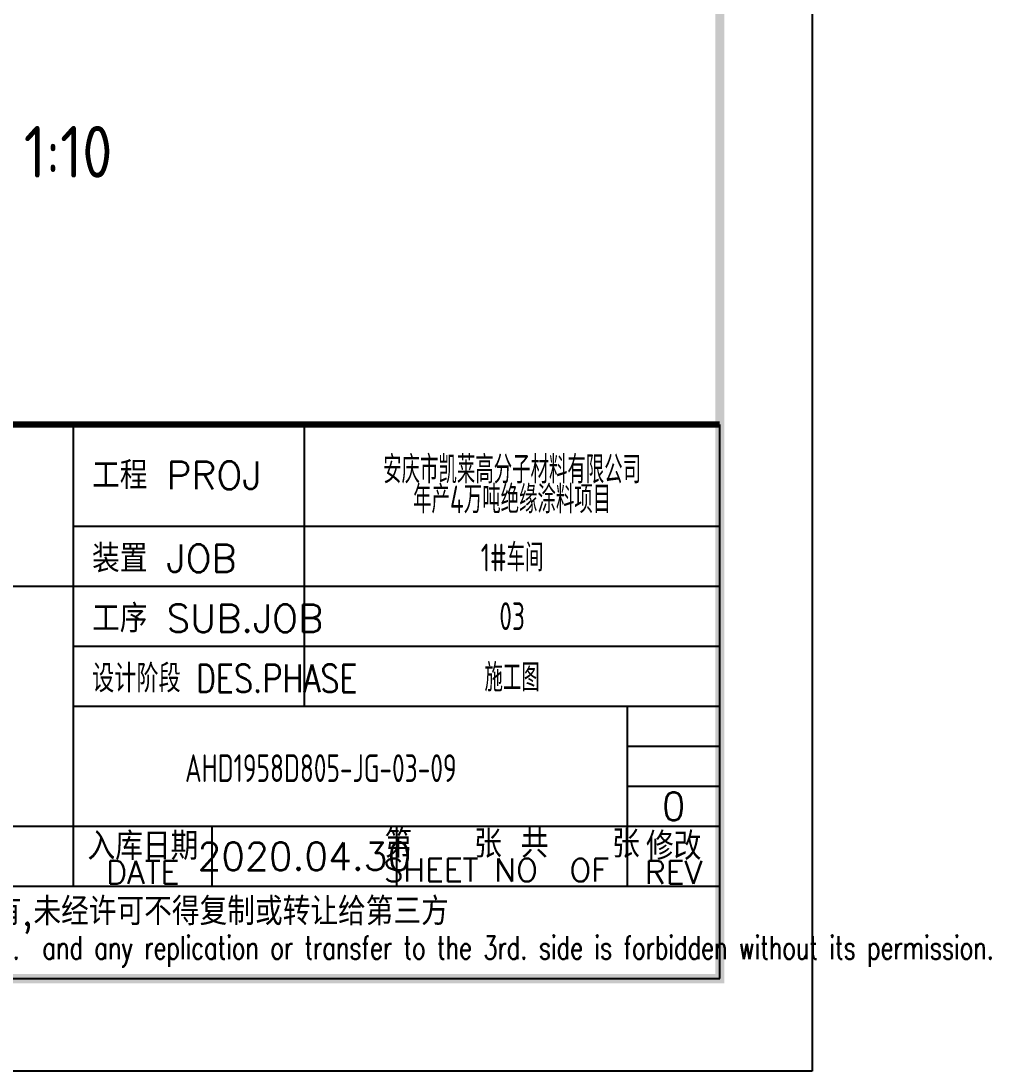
# Model space of a CAD drawing. Header units: millimetres. Extents: x 866309 to 879639, y 39442 to 44891.
# Drawn here: x 874903.5 to 875008.6, y 39448.6 to 39562.3 of the extents above; entities that cross this region are included whole.
import ezdxf
from ezdxf.enums import TextEntityAlignment as Align

# ---------------------------------------------------------------- set-up
doc = ezdxf.new("R2010")
doc.units = ezdxf.units.MM
doc.header["$LTSCALE"] = 1000
doc.header["$MEASUREMENT"] = 0
doc.layers.add('AXIS', color=3, linetype='Continuous')
doc.layers.add('文字', color=7, linetype='Continuous')
doc.styles.add('ECEC_TQ', font='txt_l.shx', dxfattribs={"bigfont": 'hztxt_l.shx'})
doc.styles.add('GBHZ', font='gbenor.shx', dxfattribs={"width": 0.9, "bigfont": 'gbcbig.shx'})
doc.styles.add('TSSD_REIN', font='tssdeng.shx', dxfattribs={"width": 0.7, "bigfont": 'tssdchn.shx'})

msp = doc.modelspace()

# ---------------------------------------------------------------- linework, layer by layer
at = {"color": 0}
msp.add_line((874989.221, 40042.627), (874989.221, 39448.627), dxfattribs=at)
for p, q in [((874909.221, 39468.627), (874909.221, 39518.627)), ((874934.221, 39488.127), (874934.221, 39518.627)), ((874979.221, 39458.627), (874979.221, 39518.627)), ((874909.221, 39507.627), (874979.221, 39507.627)), ((874799.221, 39501.127), (874909.221, 39501.127)), ((874909.221, 39501.127), (874979.221, 39501.127)), ((874909.221, 39494.627), (874979.221, 39494.627)), ((874909.221, 39488.127), (874979.221, 39488.127)), ((874969.221, 39468.627), (874969.221, 39488.127)), ((874969.221, 39483.794), (874979.221, 39483.794)), ((874969.221, 39479.46), (874979.221, 39479.46)), ((874854.221, 39475.127), (874979.221, 39475.127)), ((874924.221, 39468.627), (874924.221, 39475.127)), ((874944.221, 39468.627), (874944.221, 39475.127)), ((874799.221, 39468.627), (874979.221, 39468.627)), ((874799.221, 39458.627), (874979.221, 39458.627)), ((874989.221, 39448.627), (874148.221, 39448.627))]:
    msp.add_line(p, q)
at = {"color": 0, "const_width": 1}
msp.add_lwpolyline([(874979.221, 39458.627), (874173.221, 39458.627), (874173.221, 40032.627), (874979.221, 40032.627)], close=True, dxfattribs=at)
at = {"const_width": 0.7}
msp.add_lwpolyline([(874979.221, 39518.627), (874799.221, 39518.627)], dxfattribs=at)

# ---------------------------------------------------------------- texts
at = {"style": 'ECEC_TQ'}
for s, p in [('工程 PROJ', (874911.221, 39511.627)), ('装置 JOB', (874911.221, 39502.627)), ('工序 SUB.JOB', (874911.221, 39496.127))]:
    msp.add_text(s, height=3, dxfattribs=at).set_placement(p)
at = {"style": 'ECEC_TQ', "width": 0.8}
msp.add_text('设计阶段 DES.PHASE', height=3, dxfattribs=at).set_placement((874911.221, 39489.627))
at = {"style": 'ECEC_TQ'}
for s, height, p in [('入库日期', 3, (874916.721, 39473.127)), ('第   张 共   张', 3, (874956.721, 39473.377)), ('修改', 3, (874974.221, 39473.127)), ('DATE', 2.5, (874916.721, 39470.127)), ('SHEET NO  OF  ', 2.5, (874956.721, 39470.377)), ('REV', 2.5, (874974.221, 39470.127)), ('本文件专有权属安徽华东化工医药工程有限责任公司所有,未经许可不得复制或转让给第三方', 3, (874889.221, 39465.627))]:
    msp.add_text(s, height=height, dxfattribs=at).set_placement(p, align=Align.MIDDLE)
at = {"style": 'ECEC_TQ', "width": 0.72}
msp.add_text('The proprietary right of this document belongs to Anhui Huadong Chemical And Medical Engineering  Co.,Ltd.  and any replication or transfer to the 3rd. side is forbidden without its permission. ', height=2.5, dxfattribs=at).set_placement((874889.221, 39461.627), align=Align.MIDDLE)
at = {"style": 'ECEC_TQ'}
for tag, text, p in [('0', '0', (874974.221, 39477.294)), ('2020.04.30', ' ', (874934.221, 39471.877))]:
    msp.add_attdef(tag, text=text, height=3, dxfattribs=at).set_placement(p, align=Align.MIDDLE)
at = {"layer": 'AXIS', "style": 'TSSD_REIN', "width": 0.7}
for s, p in [('安庆市凯莱高分子材料有限公司', (874956.721, 39513.903)), ('年产4万吨绝缘涂料项目', (874956.721, 39510.673)), ('1#车间', (874956.721, 39504.377)), ('03', (874956.721, 39497.877)), ('施工图', (874956.721, 39491.377)), ('AHD1958D805-JG-03-09', (874935.998, 39481.42))]:
    msp.add_text(s, height=3, dxfattribs=at).set_placement(p, align=Align.MIDDLE)
at = {"layer": '文字', "color": 6, "style": 'GBHZ'}
msp.add_text('1:10', height=5.6, dxfattribs=at).set_placement((874903.824, 39545.346))

doc.saveas('drawing.dxf')
